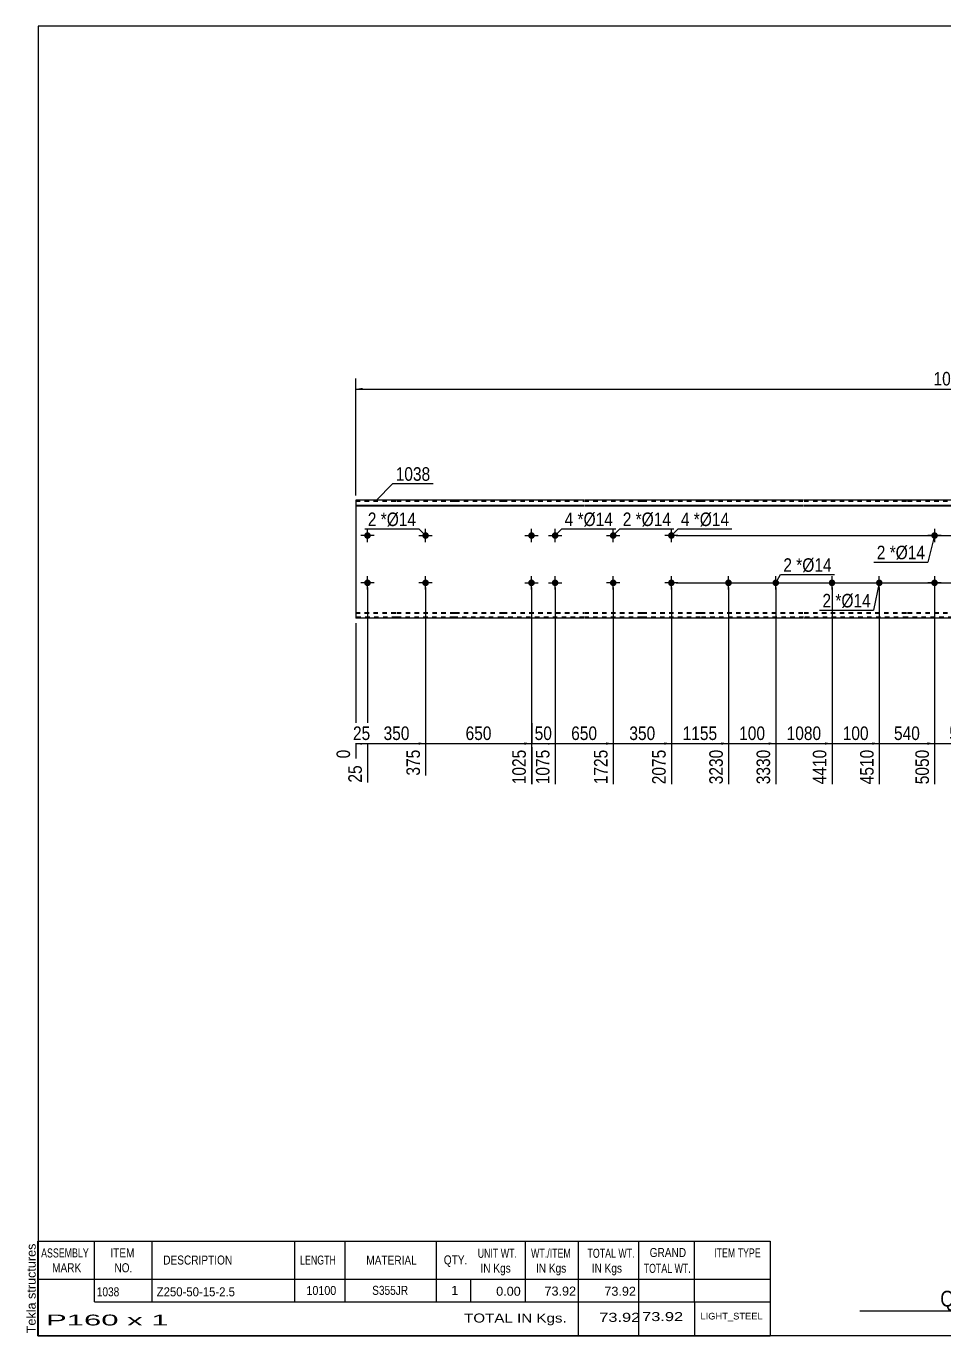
# Model space of a CAD drawing. Header units: millimetres. Extents: x -70 to 333, y -164 to 113.
# Drawn here: x -69.7 to 124.4, y -164.3 to 112.8 of the extents above; entities that cross this region are included whole.
import ezdxf

# ---------------------------------------------------------------- set-up
doc = ezdxf.new("R2010")
doc.units = ezdxf.units.MM
doc.linetypes.add('DXK_LINE_DOT1', pattern=[1.8814, 0.9407, -0.9407])
doc.styles.add('Arial', font='ARIAL.TTF', dxfattribs={"height": 0.2})
doc.styles.add('Arial Narrow', font='ARIALN.TTF', dxfattribs={"height": 0.2})

# ---------------------------------------------------------------- blocks, each defined once
blk = doc.blocks.new('Unknown-627207370-3968')
at = {"color": 5, "linetype": 'Continuous'}
for p, q in [((332.8, 112.75), (-67.2, 112.75)), ((-67.2, 112.75), (-67.2, -164.25)), ((332.8, -164.25), (332.8, 112.75)), ((-67.2, -164.25), (332.8, -164.25))]:
    blk.add_line(p, q, dxfattribs=at)
at = {"color": 174, "linetype": 'Continuous', "style": 'Arial'}
blk.add_text('Tekla structures', height=1.9102, rotation=90, dxfattribs=at).set_placement((-67.7, -163.75))
blk = doc.blocks.new('Part-627207370-3248 - 3233')
at = {"color": 2, "linetype": 'Continuous'}
for p, q in [((8.6, 12.5), (0, 12.5)), ((0, 12.5), (0, -12.5)), ((0, 11.44), (8.6, 11.44)), ((0, 11.26), (8.6, 11.26)), ((20.89, 12.5), (8.7, 12.5)), ((8.7, 11.44), (20.89, 11.44)), ((8.7, 11.26), (20.89, 11.26)), ((30.99, 12.5), (20.99, 12.5)), ((20.99, 11.44), (30.99, 11.44)), ((20.99, 11.26), (30.99, 11.26)), ((48.28, 12.5), (31.09, 12.5)), ((31.09, 11.44), (48.28, 11.44)), ((31.09, 11.26), (48.28, 11.26)), ((60.58, 12.5), (48.38, 12.5)), ((48.38, 11.44), (60.58, 11.44)), ((48.38, 11.26), (60.58, 11.26)), ((72.87, 12.5), (60.68, 12.5)), ((60.68, 11.44), (72.87, 11.44)), ((60.68, 11.26), (72.87, 11.26)), ((94.77, 12.5), (72.97, 12.5)), ((72.97, 11.44), (94.77, 11.44)), ((72.97, 11.26), (94.77, 11.26)), ((116.67, 12.5), (94.87, 12.5)), ((94.87, 11.44), (116.67, 11.44)), ((94.87, 11.26), (116.67, 11.26)), ((128.17, 12.5), (116.77, 12.5)), ((116.77, 11.44), (128.17, 11.44)), ((116.77, 11.26), (128.17, 11.26)), ((150.07, 12.5), (128.27, 12.5)), ((128.27, 11.44), (150.07, 11.44)), ((128.27, 11.26), (150.07, 11.26)), ((171.97, 12.5), (150.17, 12.5)), ((150.17, 11.44), (171.97, 11.44)), ((150.17, 11.26), (171.97, 11.26)), ((184.27, 12.5), (172.07, 12.5)), ((172.07, 11.44), (184.27, 11.44)), ((172.07, 11.26), (184.27, 11.26)), ((196.56, 12.5), (184.37, 12.5)), ((184.37, 11.44), (196.56, 11.44)), ((184.37, 11.26), (196.56, 11.26)), ((213.85, 12.5), (196.66, 12.5)), ((196.66, 11.44), (213.85, 11.44)), ((196.66, 11.26), (213.85, 11.26)), ((223.95, 12.5), (213.95, 12.5)), ((213.95, 11.44), (223.95, 11.44)), ((213.95, 11.26), (223.95, 11.26)), ((236.25, 12.5), (224.05, 12.5)), ((224.05, 11.44), (236.25, 11.44)), ((224.05, 11.26), (236.25, 11.26)), ((248.54, 12.5), (236.35, 12.5)), ((236.35, 11.44), (248.54, 11.44)), ((236.35, 11.26), (248.54, 11.26)), ((253.64, 12.5), (248.64, 12.5)), ((248.64, 11.44), (253.64, 11.44)), ((248.64, 11.26), (253.64, 11.26)), ((253.64, -12.5), (253.64, 12.5)), ((8.6, -12.5), (0, -12.5)), ((20.89, -12.5), (8.7, -12.5)), ((30.99, -12.5), (20.99, -12.5)), ((48.28, -12.5), (31.09, -12.5)), ((60.58, -12.5), (48.38, -12.5)), ((72.87, -12.5), (60.68, -12.5)), ((94.77, -12.5), (72.97, -12.5)), ((116.67, -12.5), (94.87, -12.5)), ((128.17, -12.5), (116.77, -12.5)), ((150.07, -12.5), (128.27, -12.5)), ((171.97, -12.5), (150.17, -12.5)), ((184.27, -12.5), (172.07, -12.5)), ((196.56, -12.5), (184.37, -12.5)), ((213.85, -12.5), (196.66, -12.5)), ((223.95, -12.5), (213.95, -12.5)), ((236.25, -12.5), (224.05, -12.5)), ((248.54, -12.5), (236.35, -12.5)), ((253.64, -12.5), (248.64, -12.5))]:
    blk.add_line(p, q, dxfattribs=at)
at = {"color": 7, "linetype": 'DXK_LINE_DOT1'}
for p, q in [((0, 12.25), (8.6, 12.25)), ((8.7, 12.25), (20.89, 12.25)), ((20.99, 12.25), (30.99, 12.25)), ((31.09, 12.25), (48.28, 12.25)), ((48.38, 12.25), (60.58, 12.25)), ((60.68, 12.25), (72.87, 12.25)), ((72.97, 12.25), (94.77, 12.25)), ((94.87, 12.25), (116.67, 12.25)), ((116.77, 12.25), (128.17, 12.25)), ((128.27, 12.25), (150.07, 12.25)), ((150.17, 12.25), (171.97, 12.25)), ((172.07, 12.25), (184.27, 12.25)), ((184.37, 12.25), (196.56, 12.25)), ((196.66, 12.25), (213.85, 12.25)), ((213.95, 12.25), (223.95, 12.25)), ((224.05, 12.25), (236.25, 12.25)), ((236.35, 12.25), (248.54, 12.25)), ((248.64, 12.25), (253.64, 12.25)), ((0, -11.26), (8.6, -11.26)), ((0, -11.44), (8.6, -11.44)), ((8.6, -12.25), (0, -12.25)), ((8.7, -11.26), (20.89, -11.26)), ((8.7, -11.44), (20.89, -11.44)), ((20.89, -12.25), (8.7, -12.25)), ((20.99, -11.26), (30.99, -11.26)), ((20.99, -11.44), (30.99, -11.44)), ((30.99, -12.25), (20.99, -12.25)), ((31.09, -11.26), (48.28, -11.26)), ((31.09, -11.44), (48.28, -11.44)), ((48.28, -12.25), (31.09, -12.25)), ((48.38, -11.26), (60.58, -11.26)), ((48.38, -11.44), (60.58, -11.44)), ((60.58, -12.25), (48.38, -12.25)), ((60.68, -11.26), (72.87, -11.26)), ((60.68, -11.44), (72.87, -11.44)), ((72.87, -12.25), (60.68, -12.25)), ((72.97, -11.26), (94.77, -11.26)), ((72.97, -11.44), (94.77, -11.44)), ((94.77, -12.25), (72.97, -12.25)), ((94.87, -11.26), (116.67, -11.26)), ((94.87, -11.44), (116.67, -11.44)), ((116.67, -12.25), (94.87, -12.25)), ((116.77, -11.26), (128.17, -11.26)), ((116.77, -11.44), (128.17, -11.44)), ((128.17, -12.25), (116.77, -12.25)), ((128.27, -11.26), (150.07, -11.26)), ((128.27, -11.44), (150.07, -11.44)), ((150.07, -12.25), (128.27, -12.25)), ((150.17, -11.26), (171.97, -11.26)), ((150.17, -11.44), (171.97, -11.44)), ((171.97, -12.25), (150.17, -12.25)), ((172.07, -11.26), (184.27, -11.26)), ((172.07, -11.44), (184.27, -11.44)), ((184.27, -12.25), (172.07, -12.25)), ((184.37, -11.26), (196.56, -11.26)), ((184.37, -11.44), (196.56, -11.44)), ((196.56, -12.25), (184.37, -12.25)), ((196.66, -11.26), (213.85, -11.26)), ((196.66, -11.44), (213.85, -11.44)), ((213.85, -12.25), (196.66, -12.25)), ((213.95, -11.26), (223.95, -11.26)), ((213.95, -11.44), (223.95, -11.44)), ((223.95, -12.25), (213.95, -12.25)), ((224.05, -11.26), (236.25, -11.26)), ((224.05, -11.44), (236.25, -11.44)), ((236.25, -12.25), (224.05, -12.25)), ((236.35, -11.26), (248.54, -11.26)), ((236.35, -11.44), (248.54, -11.44)), ((248.54, -12.25), (236.35, -12.25)), ((248.64, -11.26), (253.64, -11.26)), ((248.64, -11.44), (253.64, -11.44)), ((253.64, -12.25), (248.64, -12.25))]:
    blk.add_line(p, q, dxfattribs=at)
blk = doc.blocks.new('Bolt-627207370-3251 - 3233')
at = {"linetype": 'Continuous'}
for points in [[(1.8, 5, -1), (3.2, 5, -1)], [(66.08, 5, -1), (67.48, 5, -1)]]:
    blk.add_hatch(color=3, dxfattribs=at).paths.add_polyline_path(points)
at = {"color": 3, "linetype": 'Continuous'}
for p, q in [((2.5, 3.6), (2.5, 6.4)), ((66.78, 3.6), (66.78, 6.4)), ((3.9, 5), (1.1, 5)), ((68.18, 5), (65.38, 5))]:
    blk.add_line(p, q, dxfattribs=at)
blk = doc.blocks.new('Bolt-627207370-3252 - 3233')
at = {"linetype": 'Continuous'}
for points in [[(1.8, -5, -1), (3.2, -5, -1)], [(66.08, -5, -1), (67.48, -5, -1)]]:
    blk.add_hatch(color=3, dxfattribs=at).paths.add_polyline_path(points)
at = {"color": 3, "linetype": 'Continuous'}
for p, q in [((3.9, -5), (1.1, -5)), ((2.5, -6.4), (2.5, -3.6)), ((68.18, -5), (65.38, -5)), ((66.78, -6.4), (66.78, -3.6))]:
    blk.add_line(p, q, dxfattribs=at)
blk = doc.blocks.new('Bolt-627207370-3253 - 3233')
at = {"linetype": 'Continuous'}
for points in [[(123.17, 5, -1), (121.77, 5, -1)], [(123.17, -5, -1), (121.77, -5, -1)]]:
    blk.add_hatch(color=3, dxfattribs=at).paths.add_polyline_path(points)
at = {"color": 3, "linetype": 'Continuous'}
for p, q in [((122.47, 6.4), (122.47, 3.6)), ((123.87, 5), (121.07, 5)), ((123.87, -5), (121.07, -5)), ((122.47, -3.6), (122.47, -6.4))]:
    blk.add_line(p, q, dxfattribs=at)
blk = doc.blocks.new('Bolt-627207370-3254 - 3233')
at = {"linetype": 'Continuous'}
for points in [[(78.87, -4.3, -1), (78.87, -5.7, -1)], [(88.87, -4.3, -1), (88.87, -5.7, -1)]]:
    blk.add_hatch(color=3, dxfattribs=at).paths.add_polyline_path(points)
at = {"color": 3, "linetype": 'Continuous'}
for p, q in [((77.47, -5), (80.27, -5)), ((78.87, -6.4), (78.87, -3.6)), ((87.47, -5), (90.27, -5)), ((88.87, -6.4), (88.87, -3.6))]:
    blk.add_line(p, q, dxfattribs=at)
blk = doc.blocks.new('Bolt-627207370-3255 - 3233')
at = {"linetype": 'Continuous'}
for points in [[(100.77, -4.3, -1), (100.77, -5.7, -1)], [(110.77, -4.3, -1), (110.77, -5.7, -1)]]:
    blk.add_hatch(color=3, dxfattribs=at).paths.add_polyline_path(points)
at = {"color": 3, "linetype": 'Continuous'}
for p, q in [((99.37, -5), (102.17, -5)), ((100.77, -6.4), (100.77, -3.6)), ((109.37, -5), (112.17, -5)), ((110.77, -6.4), (110.77, -3.6))]:
    blk.add_line(p, q, dxfattribs=at)
blk = doc.blocks.new('Bolt-627207370-3258 - 3233')
at = {"linetype": 'Continuous'}
for points in [[(36.49, 5, -1), (37.89, 5, -1)], [(41.49, 5, -1), (42.89, 5, -1)], [(36.49, -5, -1), (37.89, -5, -1)], [(41.49, -5, -1), (42.89, -5, -1)]]:
    blk.add_hatch(color=3, dxfattribs=at).paths.add_polyline_path(points)
at = {"color": 3, "linetype": 'Continuous'}
for p, q in [((37.19, 3.6), (37.19, 6.4)), ((42.19, 3.6), (42.19, 6.4)), ((35.79, 5), (38.59, 5)), ((40.79, 5), (43.59, 5)), ((35.79, -5), (38.59, -5)), ((37.19, -6.4), (37.19, -3.6)), ((40.79, -5), (43.59, -5)), ((42.19, -6.4), (42.19, -3.6))]:
    blk.add_line(p, q, dxfattribs=at)
blk = doc.blocks.new('Bolt-627207370-3259 - 3233')
at = {"linetype": 'Continuous'}
blk.add_hatch(color=3, dxfattribs=at).paths.add_polyline_path([(14.09, 5, -1), (15.49, 5, -1)])
at = {"color": 3, "linetype": 'Continuous'}
for p, q in [((14.79, 3.6), (14.79, 6.4)), ((13.39, 5), (16.19, 5))]:
    blk.add_line(p, q, dxfattribs=at)
blk = doc.blocks.new('Bolt-627207370-3260 - 3233')
at = {"linetype": 'Continuous'}
blk.add_hatch(color=3, dxfattribs=at).paths.add_polyline_path([(53.78, 5, -1), (55.18, 5, -1)])
at = {"color": 3, "linetype": 'Continuous'}
for p, q in [((54.48, 3.6), (54.48, 6.4)), ((53.08, 5), (55.88, 5))]:
    blk.add_line(p, q, dxfattribs=at)
blk = doc.blocks.new('Bolt-627207370-3261 - 3233')
at = {"linetype": 'Continuous'}
blk.add_hatch(color=3, dxfattribs=at).paths.add_polyline_path([(53.78, -5, -1), (55.18, -5, -1)])
at = {"color": 3, "linetype": 'Continuous'}
for p, q in [((55.88, -5), (53.08, -5)), ((54.48, -6.4), (54.48, -3.6))]:
    blk.add_line(p, q, dxfattribs=at)
blk = doc.blocks.new('Bolt-627207370-3262 - 3233')
at = {"linetype": 'Continuous'}
blk.add_hatch(color=3, dxfattribs=at).paths.add_polyline_path([(14.09, -5, -1), (15.49, -5, -1)])
at = {"color": 3, "linetype": 'Continuous'}
for p, q in [((16.19, -5), (13.39, -5)), ((14.79, -6.4), (14.79, -3.6))]:
    blk.add_line(p, q, dxfattribs=at)
blk = doc.blocks.new('StraightDimension-627207370-3335 - 3233')
at = {"linetype": 'Continuous'}
blk.add_hatch(color=7, dxfattribs=at).paths.add_polyline_path([(40.69, -38.75), (42.19, -39), (40.69, -39.25)])
at = {"color": 7, "linetype": 'Continuous'}
for p, q in [((37.19, -6), (37.19, -47.61)), ((42.19, -6), (42.19, -47.61)), ((37.19, -39), (42.19, -39))]:
    blk.add_line(p, q, dxfattribs=at)
at = {"color": 0}
blk.add_wipeout([(42.12, -38.85), (42.12, -34.65), (37.26, -34.65), (37.26, -38.85)], dxfattribs=at)
at = {"color": 3, "style": 'Arial Narrow'}
blk.add_text('50', height=2.863, dxfattribs=at).set_placement((37.86, -38.25))
at = {"color": 0, "linetype": 'Continuous'}
blk.add_wipeout([(41.59, -39.7), (37.39, -39.7), (37.39, -48.21), (41.59, -48.21)], dxfattribs=at)
at = {"color": 3, "linetype": 'Continuous', "style": 'Arial Narrow'}
blk.add_text('1075', height=2.863, rotation=90.0002, dxfattribs=at).set_placement((40.99, -47.61))
blk = doc.blocks.new('StraightDimension-627207370-3329 - 3233')
at = {"linetype": 'Continuous'}
blk.add_hatch(color=7, dxfattribs=at).paths.add_polyline_path([(109.27, -38.75), (110.77, -39), (109.27, -39.25)])
at = {"color": 7, "linetype": 'Continuous'}
for p, q in [((100.77, -6), (100.77, -47.61)), ((110.77, -6), (110.77, -47.61)), ((100.77, -39), (110.77, -39))]:
    blk.add_line(p, q, dxfattribs=at)
at = {"color": 0}
blk.add_wipeout([(109.11, -38.85), (109.11, -34.65), (102.43, -34.65), (102.43, -38.85)], dxfattribs=at)
at = {"color": 3, "style": 'Arial Narrow'}
blk.add_text('100', height=2.863, dxfattribs=at).set_placement((103.03, -38.25))
at = {"color": 0, "linetype": 'Continuous'}
blk.add_wipeout([(110.17, -39.7), (105.97, -39.7), (105.97, -48.21), (110.17, -48.21)], dxfattribs=at)
at = {"color": 3, "linetype": 'Continuous', "style": 'Arial Narrow'}
blk.add_text('4510', height=2.863, rotation=90.0002, dxfattribs=at).set_placement((109.57, -47.61))
blk = doc.blocks.new('StraightDimension-627207370-3333 - 3233')
at = {"linetype": 'Continuous'}
blk.add_hatch(color=7, dxfattribs=at).paths.add_polyline_path([(65.28, -38.75), (66.78, -39), (65.28, -39.25)])
at = {"color": 7, "linetype": 'Continuous'}
for p, q in [((54.48, -6), (54.48, -47.61)), ((66.78, -6), (66.78, -47.61)), ((54.48, -39), (66.78, -39))]:
    blk.add_line(p, q, dxfattribs=at)
at = {"color": 0}
blk.add_wipeout([(63.97, -38.85), (63.97, -34.65), (57.29, -34.65), (57.29, -38.85)], dxfattribs=at)
at = {"color": 3, "style": 'Arial Narrow'}
blk.add_text('350', height=2.863, dxfattribs=at).set_placement((57.89, -38.25))
at = {"color": 0, "linetype": 'Continuous'}
blk.add_wipeout([(66.18, -39.7), (61.98, -39.7), (61.98, -48.21), (66.18, -48.21)], dxfattribs=at)
at = {"color": 3, "linetype": 'Continuous', "style": 'Arial Narrow'}
blk.add_text('2075', height=2.863, rotation=90.0002, dxfattribs=at).set_placement((65.58, -47.61))
blk = doc.blocks.new('StraightDimension-627207370-3440 - 3233')
at = {"linetype": 'Continuous'}
for points in [[(1.5, 35.75), (0, 36), (1.5, 36.25)], [(252.14, 36.25), (253.64, 36), (252.14, 35.75)]]:
    blk.add_hatch(color=7, dxfattribs=at).paths.add_polyline_path(points)
at = {"color": 7, "linetype": 'Continuous'}
for p, q in [((0, 13.5), (0, 38.25)), ((253.64, 13.5), (253.64, 38.25)), ((0, 36), (253.64, 36))]:
    blk.add_line(p, q, dxfattribs=at)
at = {"color": 0}
blk.add_wipeout([(131.99, 36.15), (131.99, 40.35), (121.65, 40.35), (121.65, 36.15)], dxfattribs=at)
at = {"color": 3, "style": 'Arial Narrow'}
blk.add_text('10100', height=2.863, dxfattribs=at).set_placement((122.25, 36.75))
blk = doc.blocks.new('StraightDimension-627207370-3327 - 3233')
at = {"linetype": 'Continuous'}
blk.add_hatch(color=7, dxfattribs=at).paths.add_polyline_path([(132.67, -38.75), (134.17, -39), (132.67, -39.25)])
at = {"color": 7, "linetype": 'Continuous'}
for p, q in [((122.47, -6), (122.47, -47.61)), ((134.17, -6), (134.17, -47.61)), ((122.47, -39), (134.17, -39))]:
    blk.add_line(p, q, dxfattribs=at)
at = {"color": 0}
blk.add_wipeout([(131.66, -38.85), (131.66, -34.65), (124.98, -34.65), (124.98, -38.85)], dxfattribs=at)
at = {"color": 3, "style": 'Arial Narrow'}
blk.add_text('540', height=2.863, dxfattribs=at).set_placement((125.58, -38.25))
at = {"color": 0, "linetype": 'Continuous'}
blk.add_wipeout([(133.57, -39.7), (129.37, -39.7), (129.37, -48.21), (133.57, -48.21)], dxfattribs=at)
at = {"color": 3, "linetype": 'Continuous', "style": 'Arial Narrow'}
blk.add_text('5590', height=2.863, rotation=90.0002, dxfattribs=at).set_placement((132.97, -47.61))
blk = doc.blocks.new('StraightDimension-627207370-3337 - 3233')
at = {"linetype": 'Continuous'}
blk.add_hatch(color=7, dxfattribs=at).paths.add_polyline_path([(13.29, -38.75), (14.79, -39), (13.29, -39.25)])
at = {"color": 7, "linetype": 'Continuous'}
for p, q in [((2.5, -6), (2.5, -47.26)), ((14.79, -6), (14.79, -45.78)), ((2.5, -39), (14.79, -39))]:
    blk.add_line(p, q, dxfattribs=at)
at = {"color": 0}
blk.add_wipeout([(11.99, -38.85), (11.99, -34.65), (5.3, -34.65), (5.3, -38.85)], dxfattribs=at)
at = {"color": 3, "style": 'Arial Narrow'}
blk.add_text('350', height=2.863, dxfattribs=at).set_placement((5.9, -38.25))
at = {"color": 0, "linetype": 'Continuous'}
blk.add_wipeout([(14.19, -39.7), (9.99, -39.7), (9.99, -46.38), (14.19, -46.38)], dxfattribs=at)
at = {"color": 3, "linetype": 'Continuous', "style": 'Arial Narrow'}
blk.add_text('375', height=2.863, rotation=90.0002, dxfattribs=at).set_placement((13.59, -45.78))
blk = doc.blocks.new('StraightDimension-627207370-3332 - 3233')
at = {"linetype": 'Continuous'}
blk.add_hatch(color=7, dxfattribs=at).paths.add_polyline_path([(77.37, -38.75), (78.87, -39), (77.37, -39.25)])
at = {"color": 7, "linetype": 'Continuous'}
for p, q in [((66.78, -6), (66.78, -47.61)), ((78.87, -6), (78.87, -47.61)), ((66.78, -39), (78.87, -39))]:
    blk.add_line(p, q, dxfattribs=at)
at = {"color": 0}
blk.add_wipeout([(77.08, -38.85), (77.08, -34.65), (68.57, -34.65), (68.57, -38.85)], dxfattribs=at)
at = {"color": 3, "style": 'Arial Narrow'}
blk.add_text('1155', height=2.863, dxfattribs=at).set_placement((69.17, -38.25))
at = {"color": 0, "linetype": 'Continuous'}
blk.add_wipeout([(78.27, -39.7), (74.07, -39.7), (74.07, -48.21), (78.27, -48.21)], dxfattribs=at)
at = {"color": 3, "linetype": 'Continuous', "style": 'Arial Narrow'}
blk.add_text('3230', height=2.863, rotation=90.0002, dxfattribs=at).set_placement((77.67, -47.61))
blk = doc.blocks.new('StraightDimension-627207370-3331 - 3233')
at = {"linetype": 'Continuous'}
blk.add_hatch(color=7, dxfattribs=at).paths.add_polyline_path([(87.37, -38.75), (88.87, -39), (87.37, -39.25)])
at = {"color": 7, "linetype": 'Continuous'}
for p, q in [((78.87, -6), (78.87, -47.61)), ((88.87, -6), (88.87, -47.61)), ((78.87, -39), (88.87, -39))]:
    blk.add_line(p, q, dxfattribs=at)
at = {"color": 0}
blk.add_wipeout([(87.21, -38.85), (87.21, -34.65), (80.53, -34.65), (80.53, -38.85)], dxfattribs=at)
at = {"color": 3, "style": 'Arial Narrow'}
blk.add_text('100', height=2.863, dxfattribs=at).set_placement((81.13, -38.25))
at = {"color": 0, "linetype": 'Continuous'}
blk.add_wipeout([(88.27, -39.7), (84.07, -39.7), (84.07, -48.21), (88.27, -48.21)], dxfattribs=at)
at = {"color": 3, "linetype": 'Continuous', "style": 'Arial Narrow'}
blk.add_text('3330', height=2.863, rotation=90.0002, dxfattribs=at).set_placement((87.67, -47.61))
blk = doc.blocks.new('StraightDimension-627207370-3336 - 3233')
at = {"linetype": 'Continuous'}
blk.add_hatch(color=7, dxfattribs=at).paths.add_polyline_path([(35.69, -38.75), (37.19, -39), (35.69, -39.25)])
at = {"color": 7, "linetype": 'Continuous'}
for p, q in [((14.79, -6), (14.79, -45.78)), ((37.19, -6), (37.19, -47.61)), ((14.79, -39), (37.19, -39))]:
    blk.add_line(p, q, dxfattribs=at)
at = {"color": 0}
blk.add_wipeout([(29.33, -38.85), (29.33, -34.65), (22.65, -34.65), (22.65, -38.85)], dxfattribs=at)
at = {"color": 0, "linetype": 'Continuous'}
blk.add_wipeout([(36.59, -39.7), (32.39, -39.7), (32.39, -48.21), (36.59, -48.21)], dxfattribs=at)
at = {"color": 3, "style": 'Arial Narrow'}
blk.add_text('650', height=2.863, dxfattribs=at).set_placement((23.25, -38.25))
at = {"color": 3, "linetype": 'Continuous', "style": 'Arial Narrow'}
blk.add_text('1025', height=2.863, rotation=90.0002, dxfattribs=at).set_placement((35.99, -47.61))
blk = doc.blocks.new('StraightDimension-627207370-3422 - 3233')
at = {"linetype": 'Continuous'}
for points in [[(263.75, 11), (264, 12.5), (264.25, 11)], [(264.25, 6.5), (264, 5), (263.75, 6.5)]]:
    blk.add_hatch(color=7, dxfattribs=at).paths.add_polyline_path(points)
at = {"color": 7, "linetype": 'Continuous'}
for p, q in [((243.45, 12.5), (266.4, 12.5)), ((264, 5), (264, 12.5)), ((67.78, 5), (266.4, 5))]:
    blk.add_line(p, q, dxfattribs=at)
at = {"color": 0}
blk.add_wipeout([(263.85, 11.18), (259.65, 11.18), (259.65, 6.32), (263.85, 6.32)], dxfattribs=at)
at = {"color": 3, "style": 'Arial Narrow'}
blk.add_text('75', height=2.863, rotation=90.0002, dxfattribs=at).set_placement((263.25, 6.92))
blk = doc.blocks.new('StraightDimension-627207370-3328 - 3233')
at = {"linetype": 'Continuous'}
blk.add_hatch(color=7, dxfattribs=at).paths.add_polyline_path([(120.97, -38.75), (122.47, -39), (120.97, -39.25)])
at = {"color": 7, "linetype": 'Continuous'}
for p, q in [((110.77, -6), (110.77, -47.61)), ((122.47, -6), (122.47, -47.61)), ((110.77, -39), (122.47, -39))]:
    blk.add_line(p, q, dxfattribs=at)
at = {"color": 0}
blk.add_wipeout([(119.96, -38.85), (119.96, -34.65), (113.28, -34.65), (113.28, -38.85)], dxfattribs=at)
at = {"color": 3, "style": 'Arial Narrow'}
blk.add_text('540', height=2.863, dxfattribs=at).set_placement((113.88, -38.25))
at = {"color": 0, "linetype": 'Continuous'}
blk.add_wipeout([(121.87, -39.7), (117.67, -39.7), (117.67, -48.21), (121.87, -48.21)], dxfattribs=at)
at = {"color": 3, "linetype": 'Continuous', "style": 'Arial Narrow'}
blk.add_text('5050', height=2.863, rotation=90.0002, dxfattribs=at).set_placement((121.27, -47.61))
blk = doc.blocks.new('StraightDimension-627207370-3330 - 3233')
at = {"linetype": 'Continuous'}
blk.add_hatch(color=7, dxfattribs=at).paths.add_polyline_path([(99.27, -38.75), (100.77, -39), (99.27, -39.25)])
at = {"color": 7, "linetype": 'Continuous'}
for p, q in [((88.87, -6), (88.87, -47.61)), ((100.77, -6), (100.77, -47.61)), ((88.87, -39), (100.77, -39))]:
    blk.add_line(p, q, dxfattribs=at)
at = {"color": 0}
blk.add_wipeout([(99.08, -38.85), (99.08, -34.65), (90.57, -34.65), (90.57, -38.85)], dxfattribs=at)
at = {"color": 3, "style": 'Arial Narrow'}
blk.add_text('1080', height=2.863, dxfattribs=at).set_placement((91.17, -38.25))
at = {"color": 0, "linetype": 'Continuous'}
blk.add_wipeout([(100.17, -39.7), (95.97, -39.7), (95.97, -48.21), (100.17, -48.21)], dxfattribs=at)
at = {"color": 3, "linetype": 'Continuous', "style": 'Arial Narrow'}
blk.add_text('4410', height=2.863, rotation=90.0002, dxfattribs=at).set_placement((99.57, -47.61))
blk = doc.blocks.new('StraightDimension-627207370-3334 - 3233')
at = {"linetype": 'Continuous'}
blk.add_hatch(color=7, dxfattribs=at).paths.add_polyline_path([(52.98, -38.75), (54.48, -39), (52.98, -39.25)])
at = {"color": 7, "linetype": 'Continuous'}
for p, q in [((42.19, -6), (42.19, -47.61)), ((54.48, -6), (54.48, -47.61)), ((42.19, -39), (54.48, -39))]:
    blk.add_line(p, q, dxfattribs=at)
at = {"color": 0}
blk.add_wipeout([(51.68, -38.85), (51.68, -34.65), (44.99, -34.65), (44.99, -38.85)], dxfattribs=at)
at = {"color": 3, "style": 'Arial Narrow'}
blk.add_text('650', height=2.863, dxfattribs=at).set_placement((45.59, -38.25))
at = {"color": 0, "linetype": 'Continuous'}
blk.add_wipeout([(53.88, -39.7), (49.68, -39.7), (49.68, -48.21), (53.88, -48.21)], dxfattribs=at)
at = {"color": 3, "linetype": 'Continuous', "style": 'Arial Narrow'}
blk.add_text('1725', height=2.863, rotation=90.0002, dxfattribs=at).set_placement((53.28, -47.61))
blk = doc.blocks.new('StraightDimension-627207370-3338 - 3233')
at = {"linetype": 'Continuous'}
blk.add_hatch(color=7, dxfattribs=at).paths.add_polyline_path([(1, -38.75), (2.5, -39), (1, -39.25)])
at = {"color": 7, "linetype": 'Continuous'}
for p, q in [((2.5, -6), (2.5, -47.26)), ((0, -13.5), (0, -42.13)), ((0, -39), (2.5, -39))]:
    blk.add_line(p, q, dxfattribs=at)
at = {"color": 0}
blk.add_wipeout([(3.68, -38.85), (3.68, -34.65), (-1.18, -34.65), (-1.18, -38.85)], dxfattribs=at)
at = {"color": 0, "linetype": 'Continuous'}
blk.add_wipeout([(1.9, -43), (-2.3, -43), (-2.3, -47.86), (1.9, -47.86)], dxfattribs=at)
at = {"color": 3, "style": 'Arial Narrow'}
blk.add_text('25', height=2.863, dxfattribs=at).set_placement((-0.58, -38.25))
at = {"color": 0, "linetype": 'Continuous'}
blk.add_wipeout([(-0.6, -39.7), (-4.8, -39.7), (-4.8, -42.73), (-0.6, -42.73)], dxfattribs=at)
at = {"color": 3, "linetype": 'Continuous', "style": 'Arial Narrow'}
for s, height, p in [('0', 2.86, (-1.2, -42.13)), ('25', 2.863, (1.3, -47.26))]:
    blk.add_text(s, height=height, rotation=90.0002, dxfattribs=at).set_placement(p)
blk = doc.blocks.new('StraightDimension-627207370-3429 - 3233')
at = {"linetype": 'Continuous'}
for points in [[(263.75, -6.5), (264, -5), (264.25, -6.5)], [(264.25, -11), (264, -12.5), (263.75, -11)]]:
    blk.add_hatch(color=7, dxfattribs=at).paths.add_polyline_path(points)
at = {"color": 7, "linetype": 'Continuous'}
for p, q in [((67.78, -5), (266.4, -5)), ((264, -12.5), (264, -5)), ((243.45, -12.5), (266.4, -12.5))]:
    blk.add_line(p, q, dxfattribs=at)
at = {"color": 0}
blk.add_wipeout([(263.85, -6.32), (259.65, -6.32), (259.65, -11.18), (263.85, -11.18)], dxfattribs=at)
at = {"color": 3, "style": 'Arial Narrow'}
blk.add_text('75', height=2.863, rotation=90.0002, dxfattribs=at).set_placement((263.25, -10.58))
blk = doc.blocks.new('CBS_BOM-627207370-4033')
at = {"color": 7, "linetype": 'Continuous'}
for p, q in [((-67.23, -152.28), (-67.23, -144.28)), ((-67.23, -144.28), (87.69, -144.28)), ((-55.23, -152.28), (-55.23, -144.28)), ((-43.04, -152.28), (-43.04, -144.28)), ((-12.88, -152.28), (-12.88, -144.28)), ((-2.2, -152.28), (-2.2, -144.28)), ((17.12, -152.28), (17.12, -144.28)), ((35.92, -152.28), (35.92, -144.28)), ((47.13, -152.28), (47.13, -144.28)), ((59.92, -152.28), (59.92, -144.28)), ((71.67, -152.28), (71.67, -144.28)), ((87.69, -144.29), (87.69, -152.27)), ((-67.23, -152.28), (87.69, -152.28)), ((-67.23, -157.08), (-67.23, -152.28)), ((-55.23, -157.08), (-55.23, -152.28)), ((-43.04, -157.08), (-43.04, -152.28)), ((-12.88, -157.08), (-12.88, -152.28)), ((-2.2, -157.08), (-2.2, -152.28)), ((17.12, -157.08), (17.12, -152.28)), ((24.38, -157.08), (24.38, -152.28)), ((35.92, -157.08), (35.92, -152.28)), ((47.13, -157.08), (47.13, -152.28)), ((59.92, -157.08), (59.92, -152.28)), ((71.69, -157.08), (71.69, -152.28)), ((87.69, -152.28), (87.69, -157.08)), ((-67.23, -164.28), (-67.23, -157.1)), ((-55.23, -157.08), (87.69, -157.08)), ((47.13, -164.28), (47.13, -157.1)), ((59.92, -164.28), (59.92, -157.1)), ((71.73, -164.28), (71.73, -157.1)), ((87.69, -157.08), (87.69, -164.28)), ((-67.23, -164.28), (87.69, -164.28))]:
    blk.add_line(p, q, dxfattribs=at)
at = {"color": 3, "linetype": 'Continuous', "style": 'Arial'}
for s, height, width, p in [('ASSEMBLY', 1.91, 0.7, (-66.55, -147.71)), ('ITEM', 1.91, 0.8, (-51.9, -147.71)), ('UNIT WT.', 1.91, 0.7, (25.81, -147.78)), ('WT./ITEM', 1.91, 0.7, (37.1, -147.78)), ('TOTAL WT.', 1.91, 0.7, (49.04, -147.78)), ('GRAND', 1.91, 0.8, (62.19, -147.62)), ('ITEM TYPE', 1.91, 0.7, (75.83, -147.7)), ('MARK', 1.91, 0.8, (-64.23, -150.84)), ('NO.', 1.91, 0.8, (-51.05, -150.84)), ('DESCRIPTION', 1.9102, 0.8, (-40.72, -149.21)), ('LENGTH', 1.91, 0.7, (-11.77, -149.21)), ('MATERIAL', 1.91, 0.8, (2.25, -149.26)), ('QTY.', 1.91, 0.8, (18.64, -149.18)), ('IN Kgs', 1.91, 0.8, (26.39, -150.92)), ('IN Kgs', 1.91, 0.8, (38.14, -150.92)), ('IN Kgs', 1.91, 0.8, (49.93, -150.92)), ('TOTAL WT.', 1.91, 0.7, (60.93, -150.96))]:
    blk.add_text(s, height=height, dxfattribs=dict(at, width=width)).set_placement(p)
at = {"color": 7, "linetype": 'Continuous', "style": 'Arial'}
for s, height, width, p in [('1038', 1.91, 0.8, (-54.77, -155.93)), ('Z250-50-15-2.5', 1.9102, 0.9, (-42.1, -155.93)), ('10100', 1.91, 0.85, (-10.42, -155.65)), ('S355JR', 1.91, 0.8, (3.49, -155.62))]:
    blk.add_text(s, height=height, dxfattribs=dict(at, width=width)).set_placement(p)
for s, p in [('1', (20.21, -155.62)), ('0.00', (29.72, -155.81)), ('73.92', (39.94, -155.78)), ('73.92', (52.61, -155.81))]:
    blk.add_text(s, height=1.91, dxfattribs=at).set_placement(p)
at = {"color": 6, "linetype": 'Continuous', "style": 'Arial'}
for s, height, width, p in [('P160 x 1', 2.292, 2.05, (-65.51, -162.09)), ('TOTAL IN Kgs.', 1.9102, 1.2, (22.93, -161.48)), ('73.92', 1.91, 1.3, (51.52, -161.33)), ('73.92', 1.91, 1.3, (60.59, -161.17))]:
    blk.add_text(s, height=height, dxfattribs=dict(at, width=width)).set_placement(p)
blk.add_text('LIGHT_STEEL', height=1.4135, dxfattribs=at).set_placement((72.94, -160.83))
blk = doc.blocks.new('CBS_CALLOFF-627207370-4034')
at = {"color": 7, "linetype": 'Continuous'}
blk.add_line((106.68, -158.98), (222.91, -159), dxfattribs=at)
at = {"color": 3, "linetype": 'Continuous', "style": 'Arial Narrow'}
blk.add_text('QTY= 1 Nos.      COLD FORMED     MKD : P160', height=3.3405, dxfattribs=at).set_placement((123.68, -158.09))
blk = doc.blocks.new('Mark-627207370-3443 - 3233')
at = {"color": 0}
blk.add_wipeout([(15.77, 16.59), (15.77, 19.59), (8.46, 19.59), (8.46, 16.59)], dxfattribs=at)
blk.add_wipeout([(15.77, 16.59), (15.77, 19.59), (8.46, 19.59), (8.46, 16.59)], dxfattribs=at)
at = {"color": 7, "linetype": 'Continuous'}
for p, q in [((4.32, 12.45), (7.86, 15.99)), ((7.86, 15.99), (16.37, 15.99))]:
    blk.add_line(p, q, dxfattribs=at)
at = {"color": 3, "style": 'Arial Narrow'}
blk.add_text('1038', height=2.863, dxfattribs=at).set_placement((8.46, 16.59))
blk = doc.blocks.new('MarkSet-627207370-3459 - 3233')
at = {"color": 0}
blk.add_wipeout([(70.62, 7.01), (70.62, 10.01), (68.79, 10.01), (68.79, 7.01)], dxfattribs=at)
blk.add_wipeout([(70.62, 7.01), (70.62, 10.01), (68.79, 10.01), (68.79, 7.01)], dxfattribs=at)
at = {"color": 7, "linetype": 'Continuous'}
blk.add_line((66.78, 5), (68.19, 6.41), dxfattribs=at)
at = {"color": 0}
blk.add_wipeout([(72.8, 7.01), (72.8, 10.01), (71.52, 10.01), (71.52, 7.01)], dxfattribs=at)
blk.add_wipeout([(72.8, 7.01), (72.8, 10.01), (71.52, 10.01), (71.52, 7.01)], dxfattribs=at)
at = {"color": 3, "style": 'Arial Narrow'}
blk.add_text('4', height=2.86, dxfattribs=at).set_placement((68.79, 7.01))
at = {"color": 0}
blk.add_wipeout([(79.01, 7.01), (79.01, 10.01), (72.8, 10.01), (72.8, 7.01)], dxfattribs=at)
blk.add_wipeout([(79.01, 7.01), (79.01, 10.01), (72.8, 10.01), (72.8, 7.01)], dxfattribs=at)
at = {"color": 7, "linetype": 'Continuous'}
blk.add_line((68.19, 6.41), (79.61, 6.41), dxfattribs=at)
at = {"color": 3, "style": 'Arial Narrow'}
for s, height, p in [('*', 2.86, (71.52, 7.01)), ('Ø14', 2.863, (72.8, 7.01))]:
    blk.add_text(s, height=height, dxfattribs=at).set_placement(p)
blk = doc.blocks.new('MarkSet-627207370-3469 - 3233')
at = {"color": 0}
blk.add_wipeout([(58.32, 7.01), (58.32, 10.01), (56.5, 10.01), (56.5, 7.01)], dxfattribs=at)
blk.add_wipeout([(58.32, 7.01), (58.32, 10.01), (56.5, 10.01), (56.5, 7.01)], dxfattribs=at)
at = {"color": 7, "linetype": 'Continuous'}
blk.add_line((54.48, 5), (55.9, 6.41), dxfattribs=at)
at = {"color": 0}
blk.add_wipeout([(60.5, 7.01), (60.5, 10.01), (59.22, 10.01), (59.22, 7.01)], dxfattribs=at)
blk.add_wipeout([(60.5, 7.01), (60.5, 10.01), (59.22, 10.01), (59.22, 7.01)], dxfattribs=at)
at = {"color": 3, "style": 'Arial Narrow'}
blk.add_text('2', height=2.86, dxfattribs=at).set_placement((56.5, 7.01))
at = {"color": 0}
blk.add_wipeout([(66.72, 7.01), (66.72, 10.01), (60.5, 10.01), (60.5, 7.01)], dxfattribs=at)
blk.add_wipeout([(66.72, 7.01), (66.72, 10.01), (60.5, 10.01), (60.5, 7.01)], dxfattribs=at)
at = {"color": 7, "linetype": 'Continuous'}
blk.add_line((55.9, 6.41), (67.32, 6.41), dxfattribs=at)
at = {"color": 3, "style": 'Arial Narrow'}
for s, height, p in [('*', 2.86, (59.22, 7.01)), ('Ø14', 2.863, (60.5, 7.01))]:
    blk.add_text(s, height=height, dxfattribs=at).set_placement(p)
blk = doc.blocks.new('MarkSet-627207370-3464 - 3233')
at = {"color": 0}
blk.add_wipeout([(4.39, 7.01), (4.39, 10.01), (2.56, 10.01), (2.56, 7.01)], dxfattribs=at)
blk.add_wipeout([(4.39, 7.01), (4.39, 10.01), (2.56, 10.01), (2.56, 7.01)], dxfattribs=at)
blk.add_wipeout([(6.57, 7.01), (6.57, 10.01), (5.29, 10.01), (5.29, 7.01)], dxfattribs=at)
blk.add_wipeout([(6.57, 7.01), (6.57, 10.01), (5.29, 10.01), (5.29, 7.01)], dxfattribs=at)
at = {"color": 3, "style": 'Arial Narrow'}
blk.add_text('2', height=2.86, dxfattribs=at).set_placement((2.56, 7.01))
at = {"color": 0}
blk.add_wipeout([(12.78, 7.01), (12.78, 10.01), (6.57, 10.01), (6.57, 7.01)], dxfattribs=at)
blk.add_wipeout([(12.78, 7.01), (12.78, 10.01), (6.57, 10.01), (6.57, 7.01)], dxfattribs=at)
at = {"color": 7, "linetype": 'Continuous'}
for p in [(1.96, 6.41), (14.79, 5)]:
    blk.add_line(p, (13.38, 6.41), dxfattribs=at)
at = {"color": 3, "style": 'Arial Narrow'}
for s, height, p in [('*', 2.86, (5.29, 7.01)), ('Ø14', 2.863, (6.57, 7.01))]:
    blk.add_text(s, height=height, dxfattribs=at).set_placement(p)
blk = doc.blocks.new('Mark-627207370-3482 - 3233')
at = {"color": 0}
blk.add_wipeout([(112.07, -0.01), (112.07, 2.99), (110.24, 2.99), (110.24, -0.01)], dxfattribs=at)
blk.add_wipeout([(112.07, -0.01), (112.07, 2.99), (110.24, 2.99), (110.24, -0.01)], dxfattribs=at)
blk.add_wipeout([(114.24, -0.01), (114.24, 2.99), (112.97, 2.99), (112.97, -0.01)], dxfattribs=at)
blk.add_wipeout([(114.24, -0.01), (114.24, 2.99), (112.97, 2.99), (112.97, -0.01)], dxfattribs=at)
at = {"color": 3, "style": 'Arial Narrow'}
blk.add_text('2', height=2.86, dxfattribs=at).set_placement((110.24, -0.01))
at = {"color": 0}
blk.add_wipeout([(120.46, -0.01), (120.46, 2.99), (114.24, 2.99), (114.24, -0.01)], dxfattribs=at)
blk.add_wipeout([(120.46, -0.01), (120.46, 2.99), (114.24, 2.99), (114.24, -0.01)], dxfattribs=at)
at = {"color": 7, "linetype": 'Continuous'}
for p in [(122.47, 5), (109.64, -0.61)]:
    blk.add_line(p, (121.06, -0.61), dxfattribs=at)
at = {"color": 3, "style": 'Arial Narrow'}
for s, height, p in [('*', 2.86, (112.97, -0.01)), ('Ø14', 2.863, (114.24, -0.01))]:
    blk.add_text(s, height=height, dxfattribs=at).set_placement(p)
blk = doc.blocks.new('Mark-627207370-3483 - 3233')
at = {"color": 0}
blk.add_wipeout([(92.3, -2.67), (92.3, 0.33), (90.47, 0.33), (90.47, -2.67)], dxfattribs=at)
blk.add_wipeout([(92.3, -2.67), (92.3, 0.33), (90.47, 0.33), (90.47, -2.67)], dxfattribs=at)
at = {"color": 7, "linetype": 'Continuous'}
blk.add_line((88.87, -5), (89.87, -3.27), dxfattribs=at)
at = {"color": 0}
blk.add_wipeout([(94.48, -2.67), (94.48, 0.33), (93.2, 0.33), (93.2, -2.67)], dxfattribs=at)
blk.add_wipeout([(94.48, -2.67), (94.48, 0.33), (93.2, 0.33), (93.2, -2.67)], dxfattribs=at)
at = {"color": 3, "style": 'Arial Narrow'}
blk.add_text('2', height=2.86, dxfattribs=at).set_placement((90.47, -2.67))
at = {"color": 0}
blk.add_wipeout([(100.69, -2.67), (100.69, 0.33), (94.48, 0.33), (94.48, -2.67)], dxfattribs=at)
blk.add_wipeout([(100.69, -2.67), (100.69, 0.33), (94.48, 0.33), (94.48, -2.67)], dxfattribs=at)
at = {"color": 7, "linetype": 'Continuous'}
blk.add_line((89.87, -3.27), (101.29, -3.27), dxfattribs=at)
at = {"color": 3, "style": 'Arial Narrow'}
for s, height, p in [('*', 2.86, (93.2, -2.67)), ('Ø14', 2.863, (94.48, -2.67))]:
    blk.add_text(s, height=height, dxfattribs=at).set_placement(p)
blk = doc.blocks.new('Mark-627207370-3484 - 3233')
at = {"color": 0}
blk.add_wipeout([(100.58, -10.2), (100.58, -7.2), (98.75, -7.2), (98.75, -10.2)], dxfattribs=at)
blk.add_wipeout([(100.58, -10.2), (100.58, -7.2), (98.75, -7.2), (98.75, -10.2)], dxfattribs=at)
blk.add_wipeout([(102.76, -10.2), (102.76, -7.2), (101.48, -7.2), (101.48, -10.2)], dxfattribs=at)
blk.add_wipeout([(102.76, -10.2), (102.76, -7.2), (101.48, -7.2), (101.48, -10.2)], dxfattribs=at)
at = {"color": 3, "style": 'Arial Narrow'}
blk.add_text('2', height=2.86, dxfattribs=at).set_placement((98.75, -10.2))
at = {"color": 0}
blk.add_wipeout([(108.97, -10.2), (108.97, -7.2), (102.76, -7.2), (102.76, -10.2)], dxfattribs=at)
blk.add_wipeout([(108.97, -10.2), (108.97, -7.2), (102.76, -7.2), (102.76, -10.2)], dxfattribs=at)
at = {"color": 7, "linetype": 'Continuous'}
for p in [(110.77, -5), (98.15, -10.8)]:
    blk.add_line(p, (109.57, -10.8), dxfattribs=at)
at = {"color": 3, "style": 'Arial Narrow'}
for s, height, p in [('*', 2.86, (101.48, -10.2)), ('Ø14', 2.863, (102.76, -10.2))]:
    blk.add_text(s, height=height, dxfattribs=at).set_placement(p)
blk = doc.blocks.new('Mark-627207370-3487 - 3233')
at = {"color": 0}
blk.add_wipeout([(46.03, 7.01), (46.03, 10.01), (44.2, 10.01), (44.2, 7.01)], dxfattribs=at)
blk.add_wipeout([(46.03, 7.01), (46.03, 10.01), (44.2, 10.01), (44.2, 7.01)], dxfattribs=at)
at = {"color": 7, "linetype": 'Continuous'}
blk.add_line((42.19, 5), (43.6, 6.41), dxfattribs=at)
at = {"color": 0}
blk.add_wipeout([(48.21, 7.01), (48.21, 10.01), (46.93, 10.01), (46.93, 7.01)], dxfattribs=at)
blk.add_wipeout([(48.21, 7.01), (48.21, 10.01), (46.93, 10.01), (46.93, 7.01)], dxfattribs=at)
at = {"color": 3, "style": 'Arial Narrow'}
blk.add_text('4', height=2.86, dxfattribs=at).set_placement((44.2, 7.01))
at = {"color": 0}
blk.add_wipeout([(54.42, 7.01), (54.42, 10.01), (48.21, 10.01), (48.21, 7.01)], dxfattribs=at)
blk.add_wipeout([(54.42, 7.01), (54.42, 10.01), (48.21, 10.01), (48.21, 7.01)], dxfattribs=at)
at = {"color": 7, "linetype": 'Continuous'}
blk.add_line((43.6, 6.41), (55.02, 6.41), dxfattribs=at)
at = {"color": 3, "style": 'Arial Narrow'}
for s, height, p in [('*', 2.86, (46.93, 7.01)), ('Ø14', 2.863, (48.21, 7.01))]:
    blk.add_text(s, height=height, dxfattribs=at).set_placement(p)

msp = doc.modelspace()

# ---------------------------------------------------------------- block references
for name in ['Unknown-627207370-3968', 'Part-627207370-3248 - 3233', 'Bolt-627207370-3251 - 3233', 'Bolt-627207370-3259 - 3233', 'Bolt-627207370-3258 - 3233', 'Bolt-627207370-3260 - 3233', 'Bolt-627207370-3253 - 3233', 'Bolt-627207370-3252 - 3233', 'Bolt-627207370-3262 - 3233', 'Bolt-627207370-3261 - 3233', 'Bolt-627207370-3254 - 3233', 'Bolt-627207370-3255 - 3233', 'CBS_BOM-627207370-4033', 'CBS_CALLOFF-627207370-4034']:
    msp.add_blockref(name, (0, 0))

# ---------------------------------------------------------------- next in the draw order: block references
for name in ['StraightDimension-627207370-3440 - 3233', 'MarkSet-627207370-3464 - 3233', 'StraightDimension-627207370-3337 - 3233', 'StraightDimension-627207370-3335 - 3233', 'StraightDimension-627207370-3333 - 3233', 'StraightDimension-627207370-3329 - 3233', 'StraightDimension-627207370-3327 - 3233']:
    msp.add_blockref(name, (0, 0))

# ---------------------------------------------------------------- next in the draw order: block references
for name in ['Mark-627207370-3443 - 3233', 'StraightDimension-627207370-3422 - 3233', 'StraightDimension-627207370-3338 - 3233', 'StraightDimension-627207370-3336 - 3233', 'StraightDimension-627207370-3334 - 3233', 'StraightDimension-627207370-3332 - 3233', 'StraightDimension-627207370-3328 - 3233']:
    msp.add_blockref(name, (0, 0))

# ---------------------------------------------------------------- next in the draw order: block references
for name in ['MarkSet-627207370-3459 - 3233', 'Mark-627207370-3482 - 3233', 'StraightDimension-627207370-3331 - 3233']:
    msp.add_blockref(name, (0, 0))

# ---------------------------------------------------------------- next in the draw order: block references
for name in ['MarkSet-627207370-3469 - 3233', 'StraightDimension-627207370-3330 - 3233']:
    msp.add_blockref(name, (0, 0))

# ---------------------------------------------------------------- next in the draw order: block references
for name in ['Mark-627207370-3487 - 3233', 'StraightDimension-627207370-3429 - 3233']:
    msp.add_blockref(name, (0, 0))

# ---------------------------------------------------------------- next in the draw order: block references
msp.add_blockref('Mark-627207370-3483 - 3233', (0, 0))

# ---------------------------------------------------------------- next in the draw order: block references
msp.add_blockref('Mark-627207370-3484 - 3233', (0, 0))

doc.saveas('drawing.dxf')
